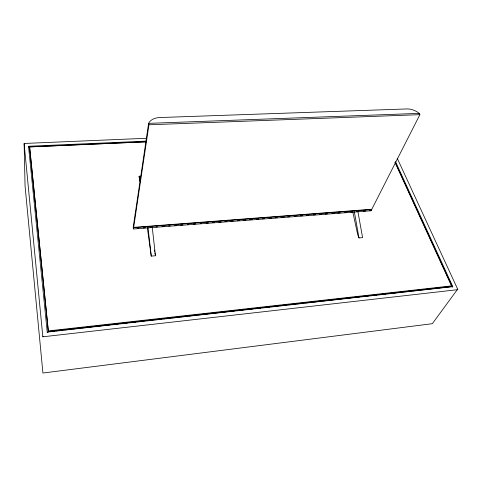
<?xml version="1.0" encoding="UTF-8"?>
<svg xmlns="http://www.w3.org/2000/svg" width="482" height="482" viewBox="0 0 482 482"><rect width="100%" height="100%" fill="white"/><g stroke="black" fill="none" stroke-linecap="round" stroke-linejoin="round"><path stroke-width="0.72" d="M48.387 332.086L29.631 146.944L146.215 141.829M140.63 176.153L139.135 176.237L139.063 176.749L140.057 181.618M133.478 228.643L148.932 124.796L148.607 123.356A14.129 10.062 10.3 0 1 159.542 117.548L406.947 108.938A12.827 8.206 24.3 0 1 419.232 113.372L419.882 114.656L371.038 210.773L133.544 228.986L133.219 227.269L148.607 123.356L419.232 113.372M133.544 228.986L133.671 227.365L371.52 209.272L371.038 210.773M24.721 143.449L24.142 143.919L25.064 186.034L42.916 373.026L432.336 323.693L457.665 289.14M450.995 286.651L451.538 285.892L394.951 162.271M457.659 289.604L457.37 289.712M48.405 330.911L451.538 285.892M451.152 286.435L48.393 331.496L29.643 147.619M48.393 331.73L49.887 331.562M51.381 331.399L54.376 331.062M55.876 330.893L58.864 330.562M60.364 330.393L62.606 330.14M64.853 329.887L67.1 329.64M68.595 329.471L70.842 329.218M73.083 328.965L75.331 328.718M77.578 328.465L79.819 328.212M82.067 327.959L84.308 327.712M85.808 327.543L88.802 327.206M90.297 327.037L92.544 326.79M94.785 326.537L97.033 326.284M99.28 326.037L101.521 325.784M103.021 325.615L106.01 325.278M107.51 325.115L110.505 324.778M111.999 324.609L114.246 324.356M116.487 324.109L118.735 323.856M120.229 323.687L123.223 323.356M124.718 323.187L127.712 322.85M129.212 322.681L131.453 322.434M133.701 322.181L135.948 321.928M137.442 321.759L139.69 321.512M141.931 321.259L144.178 321.006M146.42 320.753L148.667 320.506M150.914 320.253L153.155 320M154.656 319.831L157.644 319.5M159.144 319.331L161.386 319.078M163.633 318.831L165.88 318.578M168.122 318.325L170.369 318.072M171.863 317.909L174.858 317.572M176.358 317.403L179.346 317.066M180.846 316.903L183.088 316.65M185.335 316.397L187.582 316.15M189.077 315.981L192.071 315.644M193.565 315.475L196.56 315.144M198.054 314.975L200.301 314.722M202.548 314.469L204.79 314.222M206.29 314.053L209.284 313.716M210.779 313.547L213.026 313.3M215.267 313.047L217.515 312.794M219.756 312.547L222.003 312.294M223.497 312.125L226.492 311.788M227.992 311.625L230.98 311.288M232.481 311.119L234.728 310.866M236.969 310.619L239.217 310.366M240.711 310.197L243.705 309.86M245.199 309.697L248.194 309.36M249.694 309.191L252.682 308.86M254.183 308.691L256.424 308.438M257.924 308.269L260.919 307.938M262.413 307.769L265.407 307.432M266.901 307.263L269.896 306.932M271.396 306.763L273.637 306.51M275.138 306.341L278.126 306.01M279.626 305.841L281.868 305.588M284.115 305.341L286.362 305.088M288.604 304.835L290.851 304.582M292.345 304.419L295.339 304.082M296.834 303.913L299.828 303.576M301.328 303.413L303.57 303.16M305.817 302.907L308.064 302.654M309.558 302.491L312.553 302.154M314.047 301.985L317.042 301.654M318.536 301.485L321.53 301.148M323.03 300.979L325.272 300.732M326.772 300.563L329.76 300.226M331.261 300.057L334.255 299.726M335.749 299.557L338.744 299.22M340.238 299.051L342.485 298.804M343.979 298.635L346.974 298.298M348.474 298.135L351.462 297.798M352.963 297.629L355.204 297.376M357.451 297.129L359.699 296.876M361.193 296.707L364.187 296.37M365.681 296.207L368.676 295.87M370.176 295.701L373.164 295.37M374.665 295.201L376.906 294.948M378.406 294.779L381.401 294.448M382.895 294.279L385.889 293.942M387.383 293.773L390.378 293.442M391.872 293.273L398.608 292.52M400.108 292.351L403.103 292.014M404.597 291.851L407.591 291.514M409.085 291.345L411.333 291.092M412.827 290.929L415.821 290.592M417.316 290.423L420.31 290.086M421.81 289.923L424.052 289.67M426.299 289.417L428.54 289.164M430.04 289.001L433.035 288.664M434.529 288.495L437.523 288.164M439.018 287.995L442.012 287.658M443.512 287.489L445.754 287.242M447.254 287.073L450.242 286.736M47.296 332.08L452.809 286.645L395.475 161.609M147.341 227.709L151.246 256.117L155.475 255.749L152.21 227.07M352.818 212.038L357.74 234.752L358.988 237.933L362.578 237.62L357.897 211.544M137.225 228.354L138.72 228.239M143.214 227.896L145.462 227.721M149.956 227.377L151.456 227.263M155.945 226.92L157.445 226.805M161.94 226.462L164.187 226.293M168.682 225.944L170.176 225.829M174.671 225.486L176.918 225.317M180.666 225.028L182.913 224.859M187.408 224.516L188.902 224.401M193.396 224.052L195.644 223.883M200.138 223.54L201.639 223.425M206.127 223.082L208.375 222.907M212.122 222.624L214.37 222.449M218.864 222.106L221.111 221.931M224.853 221.648L227.1 221.473M230.848 221.19L233.095 221.015M237.59 220.672L239.837 220.503M243.579 220.214L245.826 220.039M249.574 219.756L252.568 219.527M256.31 219.238L258.557 219.069M262.304 218.78L264.552 218.611M269.046 218.262L271.294 218.093M275.035 217.804L277.283 217.635M281.03 217.346L284.025 217.117M287.772 216.834L290.019 216.659M294.508 216.316L296.008 216.201M300.503 215.858L302.75 215.683M306.492 215.4L308.739 215.225M313.234 214.882L315.481 214.713M319.229 214.424L321.476 214.249M325.217 213.966L327.465 213.791M331.959 213.448L334.207 213.279M337.954 212.99L340.202 212.821M344.69 212.478L346.938 212.303M350.685 212.014L352.932 211.845M356.68 211.556L358.921 211.387M363.416 211.044L365.663 210.869M369.411 210.586L370.905 210.471M133.731 227.709L371.646 209.58M43.567 336.719L42.771 336.177M146.642 141.099L28.522 146.251L47.284 332.67M28.534 146.92L146.558 141.744M146.612 138.268L24.1 143.473L42.832 336.804L457.9 289.652L397.186 158.174M148.932 124.796L419.882 114.656M395.174 162.199L452.417 287.188M154.903 252.942L155.475 255.749M139.135 176.237L140.274 181.804M354.336 211.815L358.988 237.933M154.475 250.05L154.662 251.508M148.01 227.39L151.246 256.117M29.631 146.944L29.643 147.884M133.622 226.48A12.134 9.664 8.2 0 0 133.219 227.269A33.156 26.546 10.3 0 1 133.647 226.215M135.556 213.466A12.381 9.736 8.6 0 0 135.147 214.261A33.836 26.733 10.6 0 1 135.581 213.201"/></g></svg>
